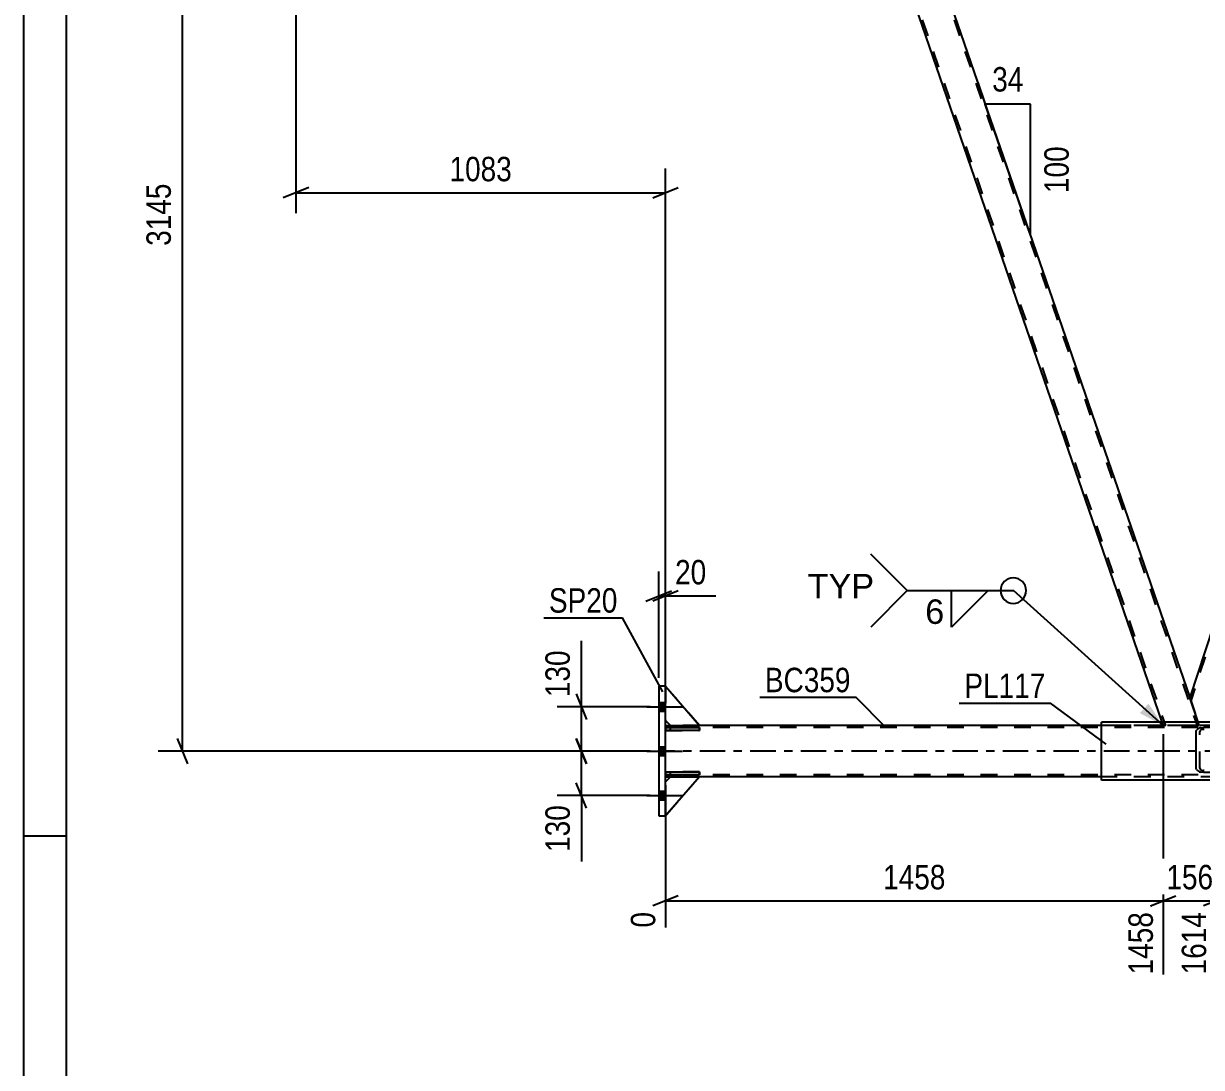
# Model space of a CAD drawing. Header units: millimetres. Extents: x -836 to 353, y -855 to -14.
# Drawn here: x -836.4 to -698.4, y -435.5 to -313.1 of the extents above; entities that cross this region are included whole.
import ezdxf

# ---------------------------------------------------------------- set-up
doc = ezdxf.new("R2010")
doc.units = ezdxf.units.MM
doc.linetypes.add('DXK_LINE_DOT2', pattern=[3.9198, 1.9599, -1.9599])
doc.linetypes.add('DXK_LINE_DOT3', pattern=[5.9187, 2.979, -0.9799, 0.9799, -0.9799])
doc.styles.add('Arial', font='ARIAL.TTF', dxfattribs={"height": 0.2})
doc.styles.add('Arial Narrow', font='ARIALN.TTF', dxfattribs={"height": 0.2})

# ---------------------------------------------------------------- blocks, each defined once
blk = doc.blocks.new('Unknown-570393895-1132')
at = {"color": 5, "linetype": 'Continuous'}
for p, q in [((-836.38, -14.33), (-836.38, -855.33)), ((-831.38, -19.33), (-831.38, -850.33)), ((-831.38, -408.33), (-836.38, -408.33))]:
    blk.add_line(p, q, dxfattribs=at)
blk = doc.blocks.new('Part-570393895-1433 - 1253')
at = {"linetype": 'Continuous'}
h = blk.add_hatch(dxfattribs=at)
h.set_pattern_fill('', scale=0.7, style=0, pattern_type=0)
h.set_pattern_definition([(45, (-679.2286, -400.564), (-1.57154, 1.57154), [])])
h.paths.add_polyline_path([(-679.29, -400.38), (-679.23, -400.56), (-679.04, -400.72), (-678.76, -400.82), (-678.43, -400.86), (-670.6, -400.86), (-670.27, -400.82), (-669.98, -400.72), (-669.79, -400.56), (-669.73, -400.38), (-669.73, -396.06), (-669.79, -395.88), (-669.98, -395.72), (-670.26, -395.62), (-670.6, -395.58), (-678.42, -395.58), (-678.76, -395.62), (-679.04, -395.72), (-679.23, -395.88), (-679.29, -396.06)])
h.paths.add_polyline_path([(-678.83, -395.97), (-678.73, -395.89), (-678.59, -395.84), (-678.42, -395.82), (-670.6, -395.82), (-670.43, -395.84), (-670.29, -395.89), (-670.2, -395.97), (-670.16, -396.06), (-670.16, -400.38), (-670.2, -400.47), (-670.29, -400.55), (-670.43, -400.6), (-670.6, -400.62), (-678.43, -400.62), (-678.59, -400.6), (-678.73, -400.55), (-678.83, -400.47), (-678.86, -400.38), (-678.86, -396.06)])
at = {"color": 2, "linetype": 'Continuous'}
for p, q in [((-699, -396.06), (-698.93, -395.88)), ((-699, -400.38), (-699, -396.06)), ((-698.46, -395.62), (-698.13, -395.58)), ((-678.42, -395.58), (-698.13, -395.58)), ((-679.23, -395.88), (-679.29, -396.06)), ((-679.29, -400.38), (-679.29, -396.06)), ((-678.86, -396.06), (-678.83, -395.97)), ((-678.86, -400.38), (-678.86, -396.06)), ((-678.42, -395.58), (-678.76, -395.62)), ((-678.59, -395.84), (-678.42, -395.82)), ((-678.42, -395.58), (-670.6, -395.58)), ((-678.42, -395.82), (-670.6, -395.82)), ((-670.26, -395.62), (-670.6, -395.58)), ((-670.6, -395.82), (-670.43, -395.84)), ((-670.2, -395.97), (-670.16, -396.06)), ((-670.16, -400.38), (-670.16, -396.06)), ((-669.73, -396.06), (-669.79, -395.88)), ((-669.73, -400.38), (-669.73, -396.06)), ((-698.94, -400.56), (-699, -400.38)), ((-698.13, -400.86), (-698.46, -400.82)), ((-678.43, -400.86), (-698.13, -400.86)), ((-679.29, -400.38), (-679.23, -400.56)), ((-678.83, -400.47), (-678.86, -400.38)), ((-678.76, -400.82), (-678.43, -400.86)), ((-678.43, -400.62), (-678.59, -400.6)), ((-678.43, -400.62), (-670.6, -400.62)), ((-678.43, -400.86), (-670.6, -400.86)), ((-670.43, -400.6), (-670.6, -400.62)), ((-670.6, -400.86), (-670.27, -400.82)), ((-670.16, -400.38), (-670.2, -400.47)), ((-669.79, -400.56), (-669.73, -400.38))]:
    blk.add_line(p, q, dxfattribs=at)
at = {"color": 7, "linetype": 'DXK_LINE_DOT2'}
for p, q in [((-698.53, -395.97), (-698.57, -396.06)), ((-698.57, -400.38), (-698.57, -396.06)), ((-698.13, -395.82), (-698.3, -395.84)), ((-670.6, -395.82), (-698.13, -395.82)), ((-690.3, -395.58), (-689.97, -395.62)), ((-690.14, -395.84), (-690.3, -395.82)), ((-689.87, -396.06), (-689.9, -395.97)), ((-689.87, -400.38), (-689.87, -396.06)), ((-689.5, -395.88), (-689.43, -396.06)), ((-689.43, -400.38), (-689.43, -396.06)), ((-670.6, -395.58), (-678.42, -395.58)), ((-698.57, -400.38), (-698.53, -400.47)), ((-698.3, -400.6), (-698.13, -400.62)), ((-670.6, -400.62), (-698.13, -400.62)), ((-690.3, -400.62), (-690.14, -400.6)), ((-689.97, -400.82), (-690.3, -400.86)), ((-689.9, -400.47), (-689.87, -400.38)), ((-689.43, -400.38), (-689.5, -400.56)), ((-670.6, -400.86), (-678.43, -400.86))]:
    blk.add_line(p, q, dxfattribs=at)
at = {"color": 2, "linetype": 'Continuous'}
for centre, radius, start, end in [((-698.33, -396.42), 0.813, 99.5774, 138.2055), ((-678.62, -396.42), 0.813, 99.5774, 138.2055), ((-678.52, -396.24), 0.406, 99.5774, 138.2055), ((-670.5, -396.24), 0.406, 41.7863, 80.4144), ((-670.4, -396.42), 0.813, 41.7863, 80.4144), ((-698.33, -400.02), 0.813, 221.7863, 260.4144), ((-678.62, -400.02), 0.813, 221.7863, 260.4144), ((-678.52, -400.2), 0.406, 221.7863, 260.4144), ((-670.5, -400.2), 0.406, 279.5774, 318.2055), ((-670.4, -400.02), 0.813, 279.5774, 318.2055)]:
    blk.add_arc(centre, radius, start, end, dxfattribs=at)
at = {"color": 7, "linetype": 'DXK_LINE_DOT2'}
for centre, radius, start, end in [((-698.23, -396.24), 0.406, 99.5774, 138.2055), ((-690.21, -396.24), 0.406, 41.7863, 80.4144), ((-690.11, -396.42), 0.813, 41.7863, 80.4144), ((-698.23, -400.2), 0.406, 221.7863, 260.4144), ((-690.21, -400.2), 0.406, 279.5774, 318.2055), ((-690.11, -400.02), 0.813, 279.5774, 318.2055)]:
    blk.add_arc(centre, radius, start, end, dxfattribs=at)
blk = doc.blocks.new('Part-570393895-1503 - 1253')
at = {"color": 2, "linetype": 'Continuous'}
for p, q in [((-688.63, -394.97), (-710.07, -394.97)), ((-710.07, -401.77), (-710.07, -394.97)), ((-688.63, -395.58), (-688.63, -394.97)), ((-688.63, -401.77), (-688.63, -400.86)), ((-688.63, -401.77), (-710.07, -401.77))]:
    blk.add_line(p, q, dxfattribs=at)
at = {"color": 7, "linetype": 'DXK_LINE_DOT2'}
blk.add_line((-688.63, -400.86), (-688.63, -395.58), dxfattribs=at)
blk = doc.blocks.new('Part-570393895-1580 - 1253')
at = {"color": 2, "linetype": 'Continuous'}
for p, q in [((-661.61, -275.96), (-699.74, -392.09)), ((-659.35, -275.96), (-658.35, -278.86)), ((-658.35, -278.86), (-696.48, -394.97)), ((-698.75, -394.97), (-699.74, -392.09))]:
    blk.add_line(p, q, dxfattribs=at)
at = {"color": 7, "linetype": 'DXK_LINE_DOT2'}
for p, q in [((-661.23, -275.58), (-699.62, -392.47)), ((-661.48, -275.58), (-661.61, -275.96)), ((-659.48, -275.58), (-661.48, -275.58)), ((-661.48, -275.58), (-661.45, -275.58)), ((-659.48, -275.58), (-659.35, -275.96)), ((-658.48, -278.48), (-696.86, -395.37)), ((-698.62, -395.37), (-698.75, -394.97)), ((-696.61, -395.37), (-698.62, -395.37)), ((-696.48, -394.97), (-696.61, -395.37))]:
    blk.add_line(p, q, dxfattribs=at)
blk = doc.blocks.new('Part-570393895-1650 - 1253')
at = {"color": 2, "linetype": 'Continuous'}
for p, q in [((-761.16, -395.37), (-760.56, -395.37)), ((-710.07, -395.37), (-757.16, -395.37)), ((-761.16, -401.37), (-760.56, -401.37)), ((-710.07, -401.37), (-757.16, -401.37))]:
    blk.add_line(p, q, dxfattribs=at)
at = {"color": 7, "linetype": 'DXK_LINE_DOT2'}
for p, q in [((-761.16, -401.37), (-761.16, -395.37)), ((-79.43, -395.61), (-761.16, -395.61)), ((-757.16, -395.37), (-760.56, -395.37)), ((-79.43, -395.37), (-710.07, -395.37)), ((-688.63, -395.37), (-710.07, -395.37)), ((-79.43, -401.13), (-761.16, -401.13)), ((-757.16, -401.37), (-760.56, -401.37)), ((-688.63, -401.37), (-710.07, -401.37))]:
    blk.add_line(p, q, dxfattribs=at)
at = {"color": 7, "linetype": 'DXK_LINE_DOT3'}
blk.add_line((-79.43, -398.37), (-761.16, -398.37), dxfattribs=at)
blk = doc.blocks.new('Part-570393895-1665 - 1253')
at = {"color": 2, "linetype": 'Continuous'}
for p, q in [((-761.16, -390.77), (-761.96, -390.77)), ((-761.96, -390.77), (-761.96, -405.97)), ((-761.16, -405.97), (-761.16, -390.77)), ((-761.96, -405.97), (-761.16, -405.97))]:
    blk.add_line(p, q, dxfattribs=at)
at = {"color": 7, "linetype": 'DXK_LINE_DOT2'}
for p, q in [((-761.16, -390.77), (-761.96, -390.77)), ((-761.96, -405.97), (-761.16, -405.97))]:
    blk.add_line(p, q, dxfattribs=at)
blk = doc.blocks.new('Part-570393895-1810 - 1253')
at = {"color": 7, "linetype": 'DXK_LINE_DOT2'}
for p, q in [((-761.16, -401.97), (-760.56, -401.37)), ((-757.16, -401.37), (-761.16, -405.97)), ((-760.56, -401.37), (-757.16, -401.37)), ((-761.16, -405.97), (-761.16, -401.97))]:
    blk.add_line(p, q, dxfattribs=at)
blk = doc.blocks.new('Part-570393895-1694 - 1253')
at = {"color": 7, "linetype": 'DXK_LINE_DOT2'}
for p, q in [((-739.85, -275.58), (-744.09, -275.58)), ((-744.09, -275.58), (-743.96, -275.95)), ((-744.09, -275.58), (-744.05, -275.58)), ((-743.83, -275.58), (-702.59, -395.37)), ((-740.11, -275.58), (-698.87, -395.37)), ((-739.85, -275.58), (-739.73, -275.95)), ((-699.74, -392.09), (-698.62, -395.37)), ((-702.99, -394.97), (-702.85, -395.37)), ((-698.62, -395.37), (-702.85, -395.37))]:
    blk.add_line(p, q, dxfattribs=at)
at = {"color": 2, "linetype": 'Continuous'}
for p, q in [((-743.96, -275.95), (-702.99, -394.97)), ((-739.73, -275.95), (-699.74, -392.09))]:
    blk.add_line(p, q, dxfattribs=at)
blk = doc.blocks.new('Part-570393895-1800 - 1253')
at = {"color": 7, "linetype": 'DXK_LINE_DOT2'}
for p, q in [((-757.16, -400.81), (-761.16, -400.81)), ((-761.16, -400.81), (-761.16, -401.13)), ((-761.16, -401.13), (-757.16, -401.13)), ((-760.56, -401.13), (-760.56, -400.81)), ((-757.16, -401.13), (-757.16, -400.81))]:
    blk.add_line(p, q, dxfattribs=at)
blk = doc.blocks.new('Part-570393895-1801 - 1253')
at = {"color": 7, "linetype": 'DXK_LINE_DOT2'}
for p, q in [((-757.16, -395.61), (-761.16, -395.61)), ((-761.16, -395.61), (-761.16, -395.93)), ((-761.16, -395.93), (-757.16, -395.93)), ((-760.56, -395.93), (-760.56, -395.61)), ((-757.16, -395.93), (-757.16, -395.61))]:
    blk.add_line(p, q, dxfattribs=at)
blk = doc.blocks.new('Part-570393895-1808 - 1253')
at = {"color": 2, "linetype": 'Continuous'}
for p, q in [((-761.16, -400.81), (-757.16, -400.81)), ((-761.16, -401.13), (-761.16, -400.81)), ((-757.16, -401.13), (-761.16, -401.13)), ((-757.16, -400.81), (-757.16, -401.13))]:
    blk.add_line(p, q, dxfattribs=at)
at = {"color": 7, "linetype": 'DXK_LINE_DOT2'}
blk.add_line((-760.56, -401.13), (-760.56, -400.81), dxfattribs=at)
blk = doc.blocks.new('Part-570393895-1809 - 1253')
at = {"color": 2, "linetype": 'Continuous'}
for p, q in [((-761.16, -395.61), (-757.16, -395.61)), ((-761.16, -395.93), (-761.16, -395.61)), ((-757.16, -395.93), (-761.16, -395.93)), ((-757.16, -395.61), (-757.16, -395.93))]:
    blk.add_line(p, q, dxfattribs=at)
at = {"color": 7, "linetype": 'DXK_LINE_DOT2'}
blk.add_line((-760.56, -395.93), (-760.56, -395.61), dxfattribs=at)
blk = doc.blocks.new('Part-570393895-1811 - 1253')
at = {"color": 2, "linetype": 'Continuous'}
for p, q in [((-761.16, -401.97), (-760.56, -401.37)), ((-757.16, -401.37), (-761.16, -405.97)), ((-760.56, -401.37), (-757.16, -401.37))]:
    blk.add_line(p, q, dxfattribs=at)
at = {"color": 7, "linetype": 'DXK_LINE_DOT2'}
blk.add_line((-761.16, -405.97), (-761.16, -401.97), dxfattribs=at)
blk = doc.blocks.new('Part-570393895-1812 - 1253')
at = {"color": 7, "linetype": 'DXK_LINE_DOT2'}
for p, q in [((-757.16, -395.37), (-761.16, -390.77)), ((-761.16, -390.77), (-761.16, -394.77)), ((-761.16, -394.77), (-760.56, -395.37)), ((-760.56, -395.37), (-757.16, -395.37))]:
    blk.add_line(p, q, dxfattribs=at)
blk = doc.blocks.new('Part-570393895-1813 - 1253')
at = {"color": 2, "linetype": 'Continuous'}
for p, q in [((-761.16, -390.77), (-757.16, -395.37)), ((-761.16, -394.77), (-760.56, -395.37)), ((-760.56, -395.37), (-757.16, -395.37))]:
    blk.add_line(p, q, dxfattribs=at)
at = {"color": 7, "linetype": 'DXK_LINE_DOT2'}
blk.add_line((-761.16, -394.77), (-761.16, -390.77), dxfattribs=at)
blk = doc.blocks.new('Bolt-570393895-1821 - 1253')
at = {"linetype": 'Continuous'}
for points in [[(-761.96, -392.65), (-761.96, -393.69), (-761.16, -393.69), (-761.16, -392.65)], [(-761.96, -392.65), (-761.96, -393.69), (-761.16, -393.69), (-761.16, -392.65)], [(-761.96, -392.65), (-761.96, -393.69), (-761.16, -393.69), (-761.16, -392.65)], [(-761.96, -397.85), (-761.96, -398.89), (-761.16, -398.89), (-761.16, -397.85)], [(-761.96, -397.85), (-761.96, -398.89), (-761.16, -398.89), (-761.16, -397.85)], [(-761.96, -403.05), (-761.96, -404.09), (-761.16, -404.09), (-761.16, -403.05)], [(-761.96, -403.05), (-761.96, -404.09), (-761.16, -404.09), (-761.16, -403.05)], [(-761.96, -403.05), (-761.96, -404.09), (-761.16, -404.09), (-761.16, -403.05)]]:
    blk.add_hatch(color=1, dxfattribs=at).paths.add_polyline_path(points)
at = {"color": 1, "linetype": 'Continuous'}
for p, q in [((-763.36, -393.17), (-759.16, -393.17)), ((-763.36, -393.17), (-759.16, -393.17)), ((-763.36, -393.17), (-759.16, -393.17)), ((-761.96, -392.65), (-761.16, -392.65)), ((-761.96, -392.65), (-761.16, -392.65)), ((-761.96, -392.65), (-761.16, -392.65)), ((-761.96, -393.69), (-761.16, -393.69)), ((-761.96, -393.69), (-761.16, -393.69)), ((-761.96, -393.69), (-761.16, -393.69)), ((-763.36, -398.37), (-759.16, -398.37)), ((-763.36, -398.37), (-759.16, -398.37)), ((-761.96, -397.85), (-761.16, -397.85)), ((-761.96, -397.85), (-761.16, -397.85)), ((-761.96, -398.89), (-761.16, -398.89)), ((-761.96, -398.89), (-761.16, -398.89)), ((-763.36, -403.57), (-759.16, -403.57)), ((-763.36, -403.57), (-759.16, -403.57)), ((-763.36, -403.57), (-759.16, -403.57)), ((-761.96, -403.05), (-761.16, -403.05)), ((-761.96, -403.05), (-761.16, -403.05)), ((-761.96, -403.05), (-761.16, -403.05)), ((-761.96, -404.09), (-761.16, -404.09)), ((-761.96, -404.09), (-761.16, -404.09)), ((-761.96, -404.09), (-761.16, -404.09))]:
    blk.add_line(p, q, dxfattribs=at)
blk = doc.blocks.new('StraightDimension-570393895-3051 - 1253')
at = {"color": 7, "linetype": 'Continuous'}
for p, q in [((-804.47, -276.58), (-804.47, -335.31)), ((-761.16, -394.37), (-761.16, -330.06)), ((-802.97, -332.31), (-805.97, -333.51)), ((-762.66, -333.51), (-759.66, -332.31)), ((-804.47, -332.91), (-761.16, -332.91))]:
    blk.add_line(p, q, dxfattribs=at)
at = {"color": 0}
blk.add_wipeout([(-778.56, -332.16), (-778.56, -327.96), (-787.07, -327.96), (-787.07, -332.16)], dxfattribs=at)
at = {"color": 3, "style": 'Arial Narrow'}
blk.add_text('1083', height=2.863, dxfattribs=at).set_placement((-786.47, -331.56))
blk = doc.blocks.new('AngleDimension-570393895-24565 - 1253')
at = {"color": 7, "linetype": 'Continuous'}
for p, q in [((-724.57, -319.99), (-723.69, -322.54)), ((-718.41, -322.54), (-723.69, -322.54)), ((-718.41, -337.86), (-723.69, -322.54)), ((-718.41, -337.86), (-718.41, -322.54))]:
    blk.add_line(p, q, dxfattribs=at)
at = {"color": 0}
blk.add_wipeout([(-713.31, -326.86), (-717.51, -326.86), (-717.51, -333.54), (-713.31, -333.54)], dxfattribs=at)
at = {"color": 3, "style": 'Arial Narrow'}
blk.add_text('100', height=2.863, rotation=90.0002, dxfattribs=at).set_placement((-713.91, -332.94))
at = {"color": 0}
blk.add_wipeout([(-718.62, -321.64), (-718.62, -317.44), (-723.48, -317.44), (-723.48, -321.64)], dxfattribs=at)
at = {"color": 3, "style": 'Arial Narrow'}
blk.add_text('34', height=2.863, dxfattribs=at).set_placement((-722.88, -321.04))
blk = doc.blocks.new('StraightDimension-570393895-2972 - 1253')
at = {"color": 7, "linetype": 'Continuous'}
for p, q in [((-771.02, -393.17), (-771.02, -385.43)), ((-771.02, -393.17), (-771.02, -385.43)), ((-771.62, -391.67), (-770.42, -394.67)), ((-762.96, -393.17), (-773.87, -393.17)), ((-771.02, -398.37), (-771.02, -393.17)), ((-770.42, -399.87), (-771.62, -396.87)), ((-762.96, -398.37), (-773.87, -398.37))]:
    blk.add_line(p, q, dxfattribs=at)
at = {"color": 0}
blk.add_wipeout([(-771.77, -385.96), (-775.97, -385.96), (-775.97, -392.64), (-771.77, -392.64)], dxfattribs=at)
at = {"color": 3, "style": 'Arial Narrow'}
blk.add_text('130', height=2.863, rotation=90.0002, dxfattribs=at).set_placement((-772.37, -392.04))
blk = doc.blocks.new('StraightDimension-570393895-2139 - 1253')
at = {"color": 7, "linetype": 'Continuous'}
for p, q in [((-761.96, -389.77), (-761.96, -377.32)), ((-761.16, -389.77), (-761.16, -377.32)), ((-763.46, -380.77), (-760.46, -379.57)), ((-759.66, -379.57), (-762.66, -380.77)), ((-761.96, -380.17), (-761.16, -380.17)), ((-761.16, -380.17), (-755.26, -380.17)), ((-761.16, -380.17), (-755.26, -380.17))]:
    blk.add_line(p, q, dxfattribs=at)
at = {"color": 0}
blk.add_wipeout([(-755.78, -379.42), (-755.78, -375.22), (-760.64, -375.22), (-760.64, -379.42)], dxfattribs=at)
at = {"color": 3, "style": 'Arial Narrow'}
blk.add_text('20', height=2.863, dxfattribs=at).set_placement((-760.04, -378.82))
blk = doc.blocks.new('StraightDimension-570393895-2381 - 1253')
at = {"color": 7, "linetype": 'Continuous'}
for p, q in [((-817.17, -274.08), (-818.37, -271.08)), ((-806.27, -272.58), (-820.62, -272.58)), ((-817.77, -398.37), (-817.77, -272.58)), ((-818.37, -396.87), (-817.17, -399.87)), ((-762.96, -398.37), (-820.62, -398.37))]:
    blk.add_line(p, q, dxfattribs=at)
at = {"color": 0}
blk.add_wipeout([(-818.52, -331.22), (-822.72, -331.22), (-822.72, -339.73), (-818.52, -339.73)], dxfattribs=at)
at = {"color": 3, "style": 'Arial Narrow'}
blk.add_text('3145', height=2.863, rotation=90.0002, dxfattribs=at).set_placement((-819.12, -339.13))
blk = doc.blocks.new('StraightDimension-570393895-2982 - 1253')
at = {"color": 7, "linetype": 'Continuous'}
for p, q in [((-771.62, -396.87), (-770.42, -399.87)), ((-762.96, -398.37), (-773.87, -398.37)), ((-771.02, -403.57), (-771.02, -398.37)), ((-770.42, -405.07), (-771.62, -402.07)), ((-762.96, -403.57), (-773.87, -403.57)), ((-771.02, -403.57), (-771.02, -411.3)), ((-771.02, -403.57), (-771.02, -411.3))]:
    blk.add_line(p, q, dxfattribs=at)
at = {"color": 0}
blk.add_wipeout([(-771.77, -404.09), (-775.97, -404.09), (-775.97, -410.78), (-771.77, -410.78)], dxfattribs=at)
at = {"color": 3, "style": 'Arial Narrow'}
blk.add_text('130', height=2.863, rotation=90.0002, dxfattribs=at).set_placement((-772.37, -410.18))
blk = doc.blocks.new('StraightDimension-570393895-3412 - 1253')
at = {"color": 7, "linetype": 'Continuous'}
for p, q in [((-702.85, -396.37), (-702.85, -424.54)), ((-761.16, -402.37), (-761.16, -419.05)), ((-759.66, -415.32), (-762.66, -416.52)), ((-704.35, -416.52), (-701.35, -415.32)), ((-761.16, -415.92), (-702.85, -415.92))]:
    blk.add_line(p, q, dxfattribs=at)
at = {"color": 0}
blk.add_wipeout([(-727.75, -415.17), (-727.75, -410.97), (-736.26, -410.97), (-736.26, -415.17)], dxfattribs=at)
at = {"color": 3, "style": 'Arial Narrow'}
blk.add_text('1458', height=2.863, dxfattribs=at).set_placement((-735.66, -414.57))
at = {"color": 0, "linetype": 'Continuous'}
for points in [[(-761.76, -416.62), (-765.96, -416.62), (-765.96, -419.65), (-761.76, -419.65)], [(-703.45, -416.62), (-707.65, -416.62), (-707.65, -425.14), (-703.45, -425.14)]]:
    blk.add_wipeout(points, dxfattribs=at)
at = {"color": 3, "linetype": 'Continuous', "style": 'Arial Narrow'}
for s, height, p in [('0', 2.86, (-762.36, -419.05)), ('1458', 2.863, (-704.05, -424.54))]:
    blk.add_text(s, height=height, rotation=90.0002, dxfattribs=at).set_placement(p)
blk = doc.blocks.new('StraightDimension-570393895-3422 - 1253')
at = {"color": 7, "linetype": 'Continuous'}
for p, q in [((-702.85, -396.37), (-702.85, -424.54)), ((-696.61, -396.37), (-696.61, -424.54)), ((-704.35, -416.52), (-701.35, -415.32)), ((-695.11, -415.32), (-698.11, -416.52)), ((-702.85, -415.92), (-696.61, -415.92))]:
    blk.add_line(p, q, dxfattribs=at)
at = {"color": 0}
blk.add_wipeout([(-696.39, -415.17), (-696.39, -410.97), (-703.07, -410.97), (-703.07, -415.17)], dxfattribs=at)
at = {"color": 0, "linetype": 'Continuous'}
blk.add_wipeout([(-697.21, -416.62), (-701.41, -416.62), (-701.41, -425.14), (-697.21, -425.14)], dxfattribs=at)
at = {"color": 3, "style": 'Arial Narrow'}
blk.add_text('156', height=2.863, dxfattribs=at).set_placement((-702.47, -414.57))
at = {"color": 3, "linetype": 'Continuous', "style": 'Arial Narrow'}
blk.add_text('1614', height=2.863, rotation=90.0002, dxfattribs=at).set_placement((-697.81, -424.54))
blk = doc.blocks.new('Mark-570393895-1499 - 1253')
at = {"color": 0}
blk.add_wipeout([(-716.64, -392.13), (-716.64, -389.13), (-726.14, -389.13), (-726.14, -392.13)], dxfattribs=at)
blk.add_wipeout([(-716.64, -392.13), (-716.64, -389.13), (-726.14, -389.13), (-726.14, -392.13)], dxfattribs=at)
at = {"color": 30, "linetype": 'Continuous'}
for p in [(-726.74, -392.73), (-709.54, -397.55)]:
    blk.add_line(p, (-716.04, -392.73), dxfattribs=at)
at = {"color": 3, "style": 'Arial Narrow'}
blk.add_text('PL117', height=2.863, dxfattribs=at).set_placement((-726.14, -392.13))
blk = doc.blocks.new('Mark-570393895-1661 - 1253')
at = {"color": 0}
blk.add_wipeout([(-766.78, -382.13), (-766.78, -379.13), (-774.82, -379.13), (-774.82, -382.13)], dxfattribs=at)
blk.add_wipeout([(-766.78, -382.13), (-766.78, -379.13), (-774.82, -379.13), (-774.82, -382.13)], dxfattribs=at)
at = {"color": 30, "linetype": 'Continuous'}
for p in [(-775.42, -382.73), (-761.48, -391.4)]:
    blk.add_line(p, (-766.18, -382.73), dxfattribs=at)
at = {"color": 3, "style": 'Arial Narrow'}
blk.add_text('SP20', height=2.863, dxfattribs=at).set_placement((-774.82, -382.13))
blk = doc.blocks.new('Mark-570393895-1646 - 1253')
at = {"color": 0}
blk.add_wipeout([(-739.46, -391.46), (-739.46, -388.46), (-749.51, -388.46), (-749.51, -391.46)], dxfattribs=at)
blk.add_wipeout([(-739.46, -391.46), (-739.46, -388.46), (-749.51, -388.46), (-749.51, -391.46)], dxfattribs=at)
at = {"color": 30, "linetype": 'Continuous'}
for p in [(-750.11, -392.06), (-735.33, -395.6)]:
    blk.add_line(p, (-738.86, -392.06), dxfattribs=at)
at = {"color": 3, "style": 'Arial Narrow'}
blk.add_text('BC359', height=2.863, dxfattribs=at).set_placement((-749.51, -391.46))
blk = doc.blocks.new('WeldMark-570393895-3741 - 1253')
at = {"linetype": 'Continuous'}
blk.add_hatch(color=30, dxfattribs=at).paths.add_polyline_path([(-704.57, -392.8), (-702.85, -395.37), (-705.58, -393.91)])
at = {"color": 3, "linetype": 'Continuous'}
for p, q in [((-732.83, -379.55), (-737.11, -375.26)), ((-732.83, -379.55), (-737.11, -383.83)), ((-727.65, -379.55), (-723.36, -379.55))]:
    blk.add_line(p, q, dxfattribs=at)
at = {"color": 30, "linetype": 'Continuous'}
for p in [(-732.83, -379.55), (-702.85, -395.37)]:
    blk.add_line(p, (-720.4, -379.55), dxfattribs=at)
at = {"color": 3, "linetype": 'Continuous'}
for start, end in [(90, 270), (270, 90)]:
    blk.add_arc((-720.4, -379.55), 1.5, start, end, dxfattribs=at)
at = {"color": 0}
blk.add_wipeout([(-728.3, -383.65), (-728.3, -380.25), (-730.93, -380.25), (-730.93, -383.65)], dxfattribs=at)
at = {"color": 3, "linetype": 'Continuous'}
for p, q in [((-723.36, -379.55), (-727.65, -383.83)), ((-727.65, -383.83), (-727.65, -379.55))]:
    blk.add_line(p, q, dxfattribs=at)
at = {"color": 3, "style": 'Arial'}
blk.add_text('6', height=2.87, dxfattribs=at).set_placement((-730.73, -383.45))
at = {"color": 0, "linetype": 'Continuous'}
blk.add_wipeout([(-736.73, -380.45), (-736.73, -377.45), (-744.5, -377.45), (-744.5, -380.45)], dxfattribs=at)
blk.add_wipeout([(-736.73, -380.45), (-736.73, -377.45), (-744.5, -377.45), (-744.5, -380.45)], dxfattribs=at)
at = {"color": 3, "linetype": 'Continuous', "style": 'Arial'}
blk.add_text('TYP', height=2.865, dxfattribs=at).set_placement((-744.5, -380.45))

msp = doc.modelspace()

# ---------------------------------------------------------------- block references
for name in ['Unknown-570393895-1132', 'Part-570393895-1694 - 1253', 'Part-570393895-1580 - 1253', 'Part-570393895-1665 - 1253', 'Part-570393895-1812 - 1253', 'Part-570393895-1813 - 1253', 'Bolt-570393895-1821 - 1253', 'Part-570393895-1650 - 1253', 'Part-570393895-1801 - 1253', 'Part-570393895-1809 - 1253', 'Part-570393895-1503 - 1253', 'Part-570393895-1433 - 1253', 'Part-570393895-1800 - 1253', 'Part-570393895-1808 - 1253', 'Part-570393895-1810 - 1253', 'Part-570393895-1811 - 1253']:
    msp.add_blockref(name, (0, 0))

# ---------------------------------------------------------------- next in the draw order: block references
for name in ['StraightDimension-570393895-3051 - 1253', 'AngleDimension-570393895-24565 - 1253', 'Mark-570393895-1646 - 1253']:
    msp.add_blockref(name, (0, 0))

# ---------------------------------------------------------------- next in the draw order: block references
msp.add_blockref('StraightDimension-570393895-2972 - 1253', (0, 0))

# ---------------------------------------------------------------- next in the draw order: block references
msp.add_blockref('StraightDimension-570393895-2139 - 1253', (0, 0))

# ---------------------------------------------------------------- next in the draw order: block references
msp.add_blockref('StraightDimension-570393895-2381 - 1253', (0, 0))

# ---------------------------------------------------------------- next in the draw order: block references
for name in ['Mark-570393895-1661 - 1253', 'StraightDimension-570393895-2982 - 1253']:
    msp.add_blockref(name, (0, 0))

# ---------------------------------------------------------------- next in the draw order: block references
msp.add_blockref('StraightDimension-570393895-3412 - 1253', (0, 0))

# ---------------------------------------------------------------- next in the draw order: block references
for name in ['Mark-570393895-1499 - 1253', 'StraightDimension-570393895-3422 - 1253']:
    msp.add_blockref(name, (0, 0))

# ---------------------------------------------------------------- next in the draw order: block references
msp.add_blockref('WeldMark-570393895-3741 - 1253', (0, 0))

doc.saveas('drawing.dxf')
